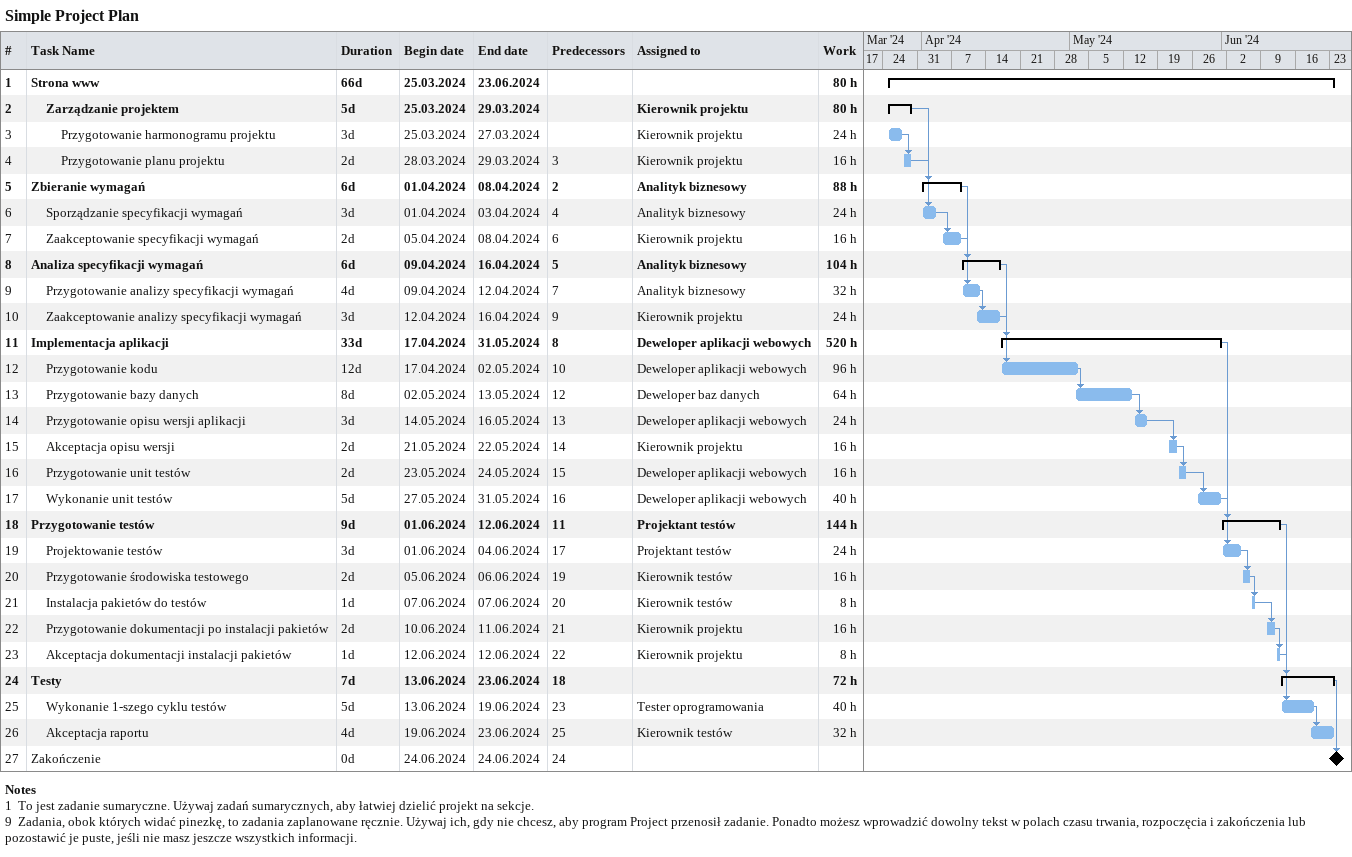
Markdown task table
Simple Project Plan

| ID | Level | Task | Duration | Start | Finish | Predecessors | Resources | Work (h) |
|---|---|---|---|---|---|---|---|---|
| 1 | 1 | **Strona www** | 66d | 2024-03-25 | 2024-06-23 |  |  | 80 |
| 2 | 2 | **Zarządzanie projektem** | 5d | 2024-03-25 | 2024-03-29 |  | Kierownik projektu | 80 |
| 3 | 3 | Przygotowanie harmonogramu projektu | 3d | 2024-03-25 | 2024-03-27 |  | Kierownik projektu | 24 |
| 4 | 3 | Przygotowanie planu projektu | 2d | 2024-03-28 | 2024-03-29 | 3 | Kierownik projektu | 16 |
| 5 | 1 | **Zbieranie wymagań** | 6d | 2024-04-01 | 2024-04-08 | 2 | Analityk biznesowy | 88 |
| 6 | 2 | Sporządzanie specyfikacji wymagań | 3d | 2024-04-01 | 2024-04-03 | 4 | Analityk biznesowy | 24 |
| 7 | 2 | Zaakceptowanie specyfikacji wymagań | 2d | 2024-04-05 | 2024-04-08 | 6 | Kierownik projektu | 16 |
| 8 | 1 | **Analiza specyfikacji wymagań** | 6d | 2024-04-09 | 2024-04-16 | 5 | Analityk biznesowy | 104 |
| 9 | 2 | Przygotowanie analizy specyfikacji wymagań | 4d | 2024-04-09 | 2024-04-12 | 7 | Analityk biznesowy | 32 |
| 10 | 2 | Zaakceptowanie analizy specyfikacji wymagań | 3d | 2024-04-12 | 2024-04-16 | 9 | Kierownik projektu | 24 |
| 11 | 1 | **Implementacja aplikacji** | 33d | 2024-04-17 | 2024-05-31 | 8 | Deweloper aplikacji webowych | 520 |
| 12 | 2 | Przygotowanie kodu | 12d | 2024-04-17 | 2024-05-02 | 10 | Deweloper aplikacji webowych | 96 |
| 13 | 2 | Przygotowanie bazy danych | 8d | 2024-05-02 | 2024-05-13 | 12 | Deweloper baz danych | 64 |
| 14 | 2 | Przygotowanie opisu wersji aplikacji | 3d | 2024-05-14 | 2024-05-16 | 13 | Deweloper aplikacji webowych | 24 |
| 15 | 2 | Akceptacja opisu wersji | 2d | 2024-05-21 | 2024-05-22 | 14 | Kierownik projektu | 16 |
| 16 | 2 | Przygotowanie unit testów | 2d | 2024-05-23 | 2024-05-24 | 15 | Deweloper aplikacji webowych | 16 |
| 17 | 2 | Wykonanie unit testów | 5d | 2024-05-27 | 2024-05-31 | 16 | Deweloper aplikacji webowych | 40 |
| 18 | 1 | **Przygotowanie testów** | 9d | 2024-06-01 | 2024-06-12 | 11 | Projektant testów | 144 |
| 19 | 2 | Projektowanie testów | 3d | 2024-06-01 | 2024-06-04 | 17 | Projektant testów | 24 |
| 20 | 2 | Przygotowanie środowiska testowego | 2d | 2024-06-05 | 2024-06-06 | 19 | Kierownik testów | 16 |
| 21 | 2 | Instalacja pakietów do testów | 1d | 2024-06-07 | 2024-06-07 | 20 | Kierownik testów | 8 |
| 22 | 2 | Przygotowanie dokumentacji po instalacji pakietów | 2d | 2024-06-10 | 2024-06-11 | 21 | Kierownik projektu | 16 |
| 23 | 2 | Akceptacja dokumentacji instalacji pakietów | 1d | 2024-06-12 | 2024-06-12 | 22 | Kierownik projektu | 8 |
| 24 | 1 | **Testy** | 7d | 2024-06-13 | 2024-06-23 | 18 |  | 72 |
| 25 | 2 | Wykonanie 1-szego cyklu testów | 5d | 2024-06-13 | 2024-06-19 | 23 | Tester oprogramowania | 40 |
| 26 | 2 | Akceptacja raportu | 4d | 2024-06-19 | 2024-06-23 | 25 | Kierownik testów | 32 |
| 27 | 1 | Zakończenie | 0d | 2024-06-24 | 2024-06-24 | 24 |  |  |

Notes
- 1: To jest zadanie sumaryczne. Używaj zadań sumarycznych, aby łatwiej dzielić projekt na sekcje.
- 9: Zadania, obok których widać pinezkę, to zadania zaplanowane ręcznie. Używaj ich, gdy nie chcesz, aby program Project przenosił zadanie. Ponadto możesz wprowadzić dowolny tekst w polach czasu trwania, rozpoczęcia i zakończenia lub pozostawić je puste, jeśli nie masz jeszcze wszystkich informacji.
